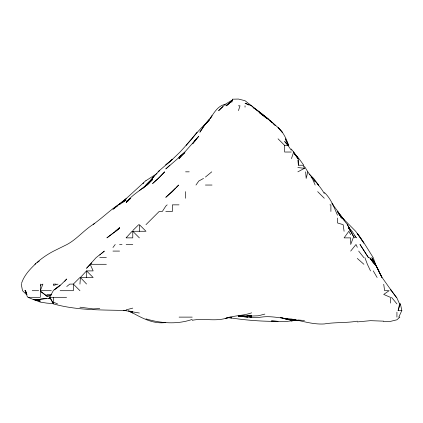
<?xml version="1.0" encoding="UTF-8"?>
<svg xmlns="http://www.w3.org/2000/svg" width="423" height="423" viewBox="0 0 423 423"><rect width="100%" height="100%" fill="white"/><g stroke="black" fill="none" stroke-linecap="round" stroke-linejoin="round"><path stroke-width="0.63" d="M297.871 171.833L304.475 168.322L303.08 165.229L298.421 165.229L298.617 158.625M79.947 284.097L80.407 277.499L86.551 270.894L93.15 270.894L90.194 264.29L106.358 264.29M399.571 303.91L400.391 303.91L401.85 310.514L398.117 310.514L399.571 303.91L396.927 297.988L390.323 289.2L396.303 297.306M231.83 102.234L232.534 99.194L238.435 99.051L245.039 100.706L268.388 119.006L278.059 127.561L282.247 132.214L278.059 127.661C283.442 132.267 286.382 138.823 288.523 145.422M304.475 166.376L307.807 171.833L306.173 178.437L305.639 171.833M238.435 110.62L240.026 105.798L238.435 105.798M291.463 158.625L293.652 152.026L291.267 149.049M398.117 310.514L400.391 303.91M353.21 237.874L350.699 244.478L350.699 237.874L344.095 237.874L348.853 231.27L350.699 234.728M21.494 283.5C23.984 275.516 29.938 269.139 35.934 263.561M401.85 310.514L398.794 317.118L399.83 317.118L396.927 319.804L390.323 321.417L383.719 321.543M123.77 310.265L126.17 310.514C101.906 309.805 77.123 310.577 53.531 303.915L49.639 297.306L53.531 290.247L60.135 285.298L56.069 288.623M195.976 185.041L198.815 180.996L203.505 178.437M193.745 142.509L196.431 138.818L192.592 143.809M112.962 247.503L115.215 244.478M148.299 184.026L149.467 182.503M150.25 181.488L152.587 178.437L151.265 179.775M197.097 132.214L191.994 138.818L180.071 152.026L173.187 158.625L165.795 164.912L172.399 159.365L159.191 170.781L152.587 177.887L153.972 176.587M350.699 251.082L356.002 244.478L357.303 247.302M152.587 178.437L146.955 185.041L152.587 178.987C145.147 188.357 133.372 192.92 126.17 202.58L130.691 198.25L126.17 202.31L128.158 200.835M192.634 143.809L193.48 142.81M194.749 141.314L198.815 136.169L179.003 158.625L184.967 152.026L179.003 157.541L184.417 152.872M64.756 281.306L66.739 278.979L61.573 284.097L54.472 289.898M186.109 145.422C193.406 136.476 200.957 127.873 209.332 119.915L205.419 124.05L199.862 132.214L204.161 125.61L212.023 115.759L210.273 118.466C213.996 112.751 217.961 105.65 225.226 104.349M126.17 237.752L132.092 231.27M148.119 183.164L149.012 182.228M175.55 188.341L172.399 191.64L165.795 197.33L178.696 185.041L176.449 187.4M142.953 183.735L143.82 182.858M79.947 277.499L73.343 284.097L73.343 290.701L60.135 290.701M145.983 224.666L159.191 211.458L162.337 211.458L165.795 206.091L167.18 204.854M145.983 185.041L149.065 181.975M132.774 230.546L138.718 224.666M91.759 262.921L86.551 268.282L96.042 257.686L104.359 251.082L101.599 253.477M143.154 187.992L153.972 176.513M143.154 188.087L145.983 185.417M126.17 198.609L118.488 204.854L126.17 198.609L145.983 180.531M222.921 106.681L218.622 110.673L225.226 104.301L231.83 100.325M169.845 165.229L165.795 168.957L184.83 152.428L179.003 157.409M226.659 105.798L231.83 101.06L225.877 105.798L231.83 101.229L232.534 99.194M139.379 190.493L146.871 185.041L152.587 179.812M99.754 255.08L100.679 254.281M34.887 264.29C40.513 259.135 46.763 254.699 53.531 251.162L67.051 244.478C76.685 239.27 83.622 230.561 92.785 224.666M205.419 177.073L211.77 171.833M66.739 286.524L69.769 284.097L73.343 284.097L79.947 290.701M93.15 224.37C102.334 218.025 110.16 209.967 119.566 203.939M37.398 262.461L39.35 261.002M145.983 185.686L146.871 185.041M115.035 207.778L112.962 209.237L118.371 204.854L126.17 199.984L121.602 203.172M116.071 207.043L117.626 205.948M145.983 180.674L156.991 173.562M119.566 204.589L120.581 203.881M93.15 224.481L94.805 223.402M40.322 285.298L42.903 284.097L40.322 290.701L51.326 290.701M192.211 319.402C177.475 324.594 160.745 323.405 145.983 318.857M58.009 284.097L53.531 285.446L53.531 284.097M251.643 312.835C243.077 315.923 233.766 315.405 225.226 318.508C214.334 321.448 203.109 318.07 192.211 320.29M230.006 317.118L225.226 318.44L230.953 317.118M126.17 309.837L132.774 308.108M264.851 314.099L258.247 315.796L251.643 316.05M297.871 320.729L291.267 319.259L297.871 320.65L291.267 319.899L296.068 320.237L284.663 321.702L271.455 320.941L278.059 321.364C261.282 321.491 244.573 320.142 228.008 317.483M296.068 320.2L291.267 320.92L296.068 320.37M357.303 321.168C346.384 323.077 335.228 322.088 324.288 323.949C312.978 324.658 302.223 320.951 291.267 319C281.269 318.493 271.355 315.611 261.292 317.118C253.663 318.218 246.012 316.816 238.435 315.949L245.039 316.267L238.435 316.002M46.324 298.421L40.322 299.177L50.527 298.289M50.527 295.709L46.927 296.089L40.322 291.177L46.927 296.195L51.13 295.682M357.303 321.914L370.511 320.666L383.719 321.157M48.724 298.236L50.527 298.125M295.471 320L291.267 320.248L280.401 317.477L284.663 318.662M99.754 308.573L93.15 308.896L79.947 307.188M295.889 320.063L291.267 320.248L285.261 318.286L291.267 320.348L295.889 320.359M238.435 316.034L245.039 315.812L251.643 316.129L248.042 315.775M165.795 322.5C152.402 324.473 140.563 317.139 129.274 311.127M247.682 316.917L245.039 316.954L238.435 315.791L240.238 316.023M51.548 294.609L46.927 294.625L46.927 296.195M278.059 138.818L284.663 145.422L287.978 145.422L291.267 150.218M291.267 152.026L284.663 152.026L284.663 145.422M185.602 171.833L189.203 171.833M205.419 185.041L212.023 185.041M179.003 204.854L172.399 204.854L172.399 211.458L165.795 211.458M329.935 204.854L330.892 204.854L330.892 211.458M126.17 237.874L132.774 237.874L132.774 231.27L145.983 231.27L139.379 224.666L139.379 231.27M119.566 244.478L122.025 244.478M126.17 244.478L132.774 244.478M112.962 251.082L119.566 251.082M99.754 257.686L106.358 257.686M21.25 284.097L22.493 290.701L26.654 294.704M53.726 284.097L56.09 284.097M24.793 290.701L25.539 290.701L26.919 294.672M32.201 290.701L38.662 290.701M49.639 297.306L66.58 297.306M179.103 317.118L192.211 317.118M247.682 316.806L241.438 316.235M35.701 299.701L40.322 299.833L33.718 299.717L28.04 297.306M227.209 317.736L231.83 317.874L228.647 317.493M249.004 315.78L251.643 315.87M247.545 316.917L241.438 316.161L247.545 316.88M293.07 319.984L296.068 320.163L294.271 319.994M53.531 303.614L46.927 303.138L40.322 302.117L33.718 299.553L40.322 301.165L33.718 299.643M246.842 315.775L251.643 316.129M297.871 319.973L304.475 320.534M293.07 320.005L296.068 320.269M297.871 167.545L304.475 168.322M123.267 310.286L139.379 313.031M238.435 315.817L240.238 316.055M288.867 319.391L284.663 318.741L290.664 319.746L287.666 319.201M239.037 315.748L240.238 315.955M285.261 318.773L286.466 318.984M130.411 311.175L132.774 311.836M53.531 302.234L57.56 303.91M248.819 105.01L245.039 103.175L251.643 105.845L253.848 108.002M128.296 310.789L132.774 312.962L129.094 311.058M253.678 107.881L260.103 112.402L268.177 119.006L253.166 107.426M267.077 118.657L259.072 112.402L271.455 121.745L275.473 125.61L273.686 124.045M269.488 120.55L272.349 122.876M357.303 258.437L363.907 264.29M309.213 174.043L313.649 178.437L318.63 185.041M317.684 191.645L324.288 198.25M132.774 231.27L139.379 237.874M86.551 284.013L80.407 277.499L93.15 277.499L86.551 270.894L86.551 277.499M311.079 177.221L312.2 178.437M337.496 211.294L344.095 219.902L337.882 211.965L342.033 218.062L341.276 217.099M348.51 227.072L352.063 231.27L356.335 237.874L354.723 235.844M288.211 145.422L284.663 141.504L287.957 145.422M342.582 218.062L355.664 231.27L363.907 243.125L360.555 237.874L357.303 233.353L364.991 244.478L373.245 257.686L375.55 264.29L378.548 270.894M324.288 192.396C330.929 198.583 333.98 207.133 337.496 215.228M318.308 185.041L317.684 184.19M339.103 214.218L347.473 224.666L354.257 237.874L348.235 226.865L350.699 230.551L348.875 228.097M313.887 180.473L314.733 181.488M373.488 262.81L369.649 257.686L374.99 264.29L377.115 267.579L382.096 277.499L391.439 290.701M391.518 297.306L396.927 303.91M358.678 251.082L363.907 257.686M339.008 214.218L340.52 216.137M370.511 258.865L374.699 264.29L370.511 258.85M324.288 193.549C319.857 185.475 312.798 179.484 307.807 171.833M303.788 165.229L298.966 158.625L294.197 153.385L297.871 157.573L293.393 152.026L297.871 158.625L293.652 152.026M331.896 203.405L337.496 210.961L341.451 218.062L337.877 212.008M348.441 227.415L350.699 231.27L348.277 226.865M373.271 270.894L377.115 277.499M375.55 264.29L371.838 257.686L377.115 267.59M49.988 297.306L53.525 303.91L53.531 297.306M288.824 145.422L285.319 138.818L287.206 143.016M378.797 271.444L381.964 277.499L378.834 271.444M26.549 293.472L25.131 290.701L26.866 294.672M370.511 270.894L367.391 264.29L364.896 257.686M347.473 224.666L350.582 231.27M312.311 178.437L315.156 185.041M25.539 290.701L27.114 296.222L28.135 297.306L40.322 297.306L40.322 284.097M344.095 231.27L343.148 224.666L337.496 222.953L337.496 218.062M383.719 284.272L384.634 290.701L389.107 290.701L383.719 294.434L390.323 297.306L390.323 303.08M297.871 160.01L298.421 165.229M396.927 312.179L396.927 317.118M245.039 105.798L245.039 107.151M185.607 191.645L185.607 198.25M209.105 119.926L205.419 124.076L209.105 119.921M159.191 177.581L152.587 183.529L158.276 178.437L164.69 171.833L159.191 177.581M159.191 170.881L158.181 171.833L159.191 170.881M119.566 227.659L115.653 231.27L106.903 237.874L119.566 228.177L115.595 231.27L119.566 227.659M251.299 317.118L250.046 317.049L251.299 317.118M332.933 204.854L332.251 203.923L332.901 204.854M368.475 257.686L360.026 244.478L368.475 257.686M378.865 270.894L377.115 267.701L378.828 270.894"/></g></svg>
